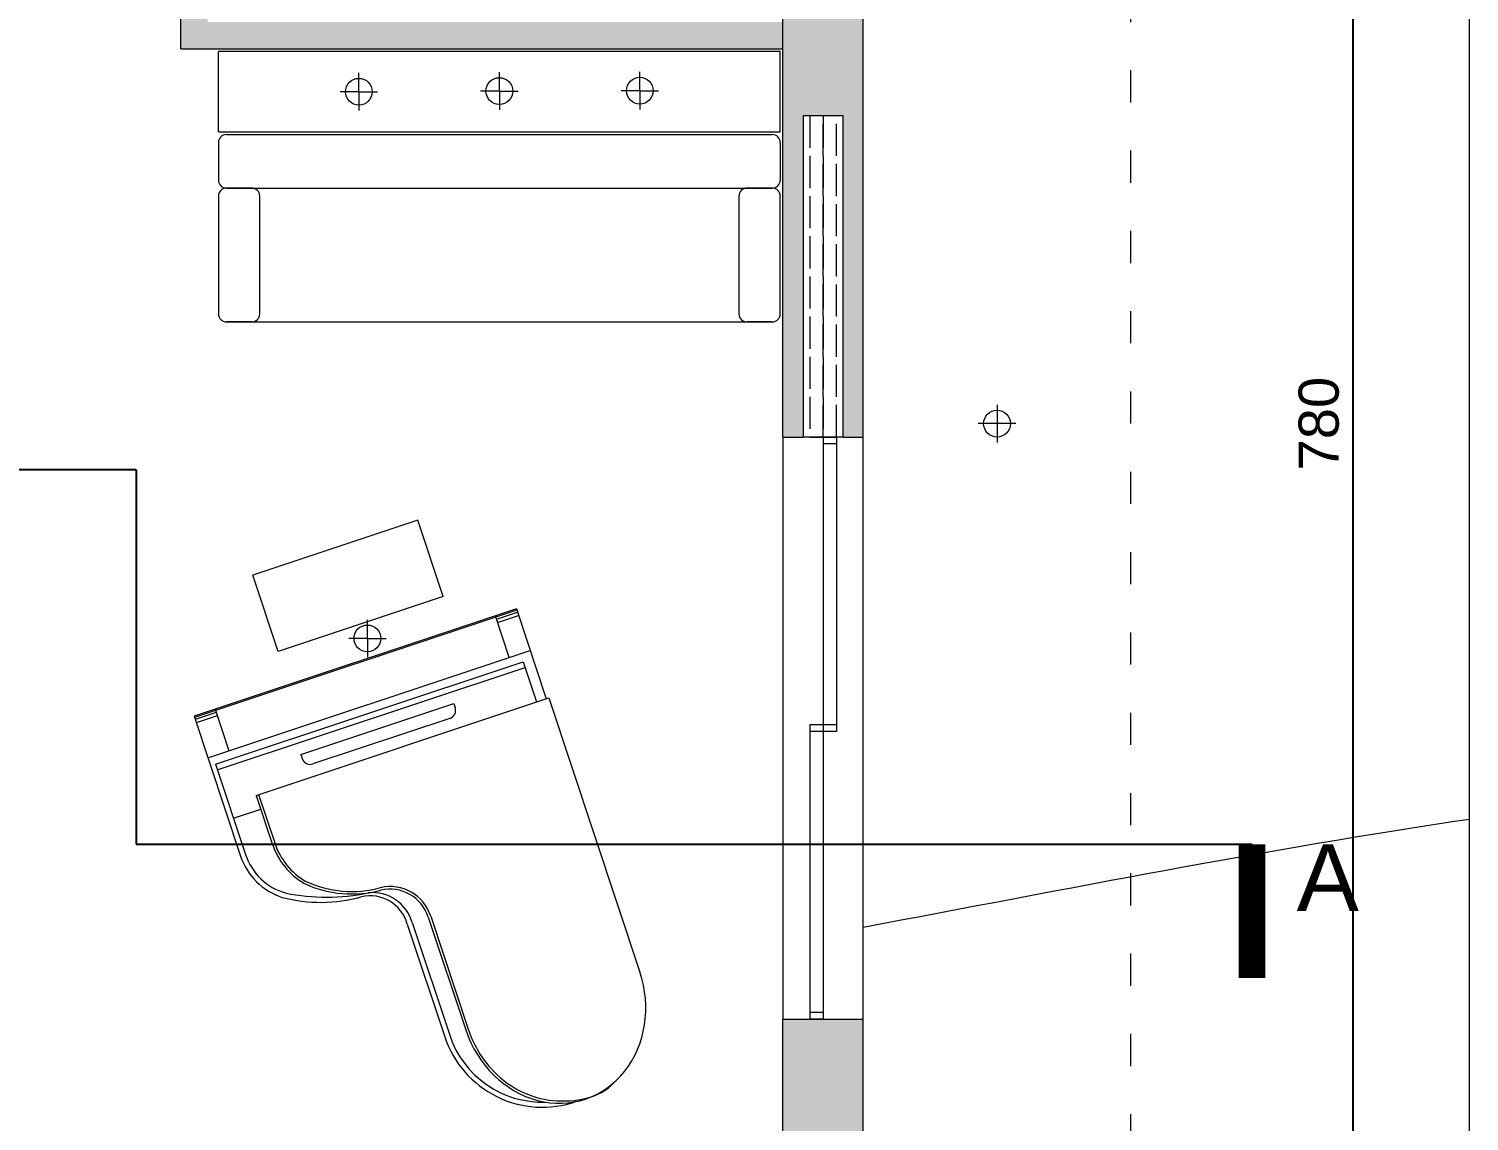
# Model space of a CAD drawing. Header units: millimetres. Extents: x 19901 to 59163, y 13732 to 30178.
# Drawn here: x 39128 to 39666, y 27889 to 28297 of the extents above; entities that cross this region are included whole.
import ezdxf

# ---------------------------------------------------------------- set-up
doc = ezdxf.new("R2010")
doc.units = ezdxf.units.MM
doc.linetypes.add('ACAD_ISO02W100', pattern=[15, 12, -3])
doc.linetypes.add('ACAD_ISO03W100', pattern=[30, 12, -18])
doc.layers.get('0').update_dxf_attribs({"lineweight": 18})
doc.layers.add('A-ANNO-SYMB', color=3, linetype='Continuous')
doc.layers.add('A-ANNO-TEXT', color=3, linetype='Continuous')
for name, color, linetype, lineweight in [('A-DOOR-FULL', 4, 'Continuous', 18), ('A-FURN', 8, 'Continuous', 13), ('CAMPITURA', 9, 'Continuous', 13), ('Curve di livello', 6, 'Continuous', 9), ('PROIEZIONI', 145, 'Continuous', 13), ('QUOTE', 252, 'Continuous', 13), ('Wall', 255, 'Continuous', 20)]:
    doc.layers.add(name, color=color, linetype=linetype, lineweight=lineweight)
doc.styles.get("Standard").update_dxf_attribs({"font": 'arial.ttf'})
doc.dimstyles.new('1-1', dxfattribs={"dimtxt": 15, "dimasz": 10, "dimexe": 10, "dimexo": 10, "dimgap": 5, "dimtad": 1, "dimdec": 0, "dimtxsty": 'Standard', "dimblk": 'ARCHTICK', "dimcen": 2.5, "dimdle": 10, "dimadec": 0, "dimazin": 0, "dimtfac": 1, "dimtdec": 0, "dimtmove": 0, "dimatfit": 3, "dimldrblk": 'ARCHTICK', "dimfxl": 1, "dimarcsym": 0})

# ---------------------------------------------------------------- blocks, each defined once
blk = doc.blocks.new('luce')
at = {"layer": 'PROIEZIONI'}
for q in [(4127.26, 2661.44), (4120.26, 2654.44), (4127.26, 2647.44), (4134.26, 2654.44)]:
    blk.add_line((4127.26, 2654.44), q, dxfattribs=at)
blk.add_circle((4127.26, 2654.44), 5, dxfattribs=at)
blk = doc.blocks.new('_ArchTick')
at = {"color": 0, "linetype": 'ByBlock', "const_width": 0.15}
blk.add_lwpolyline([(-0.5, -0.5), (0.5, 0.5)], dxfattribs=at)
blk = doc.blocks.new('*D6')
at = {"layer": 'Defpoints', "color": 0, "transparency": 16777216}
for p in [(39439.37, 28539.51), (39439.37, 27759.51), (39622.34, 27759.51)]:
    blk.add_point(p, dxfattribs=at)
at = {"layer": 'QUOTE', "color": 0, "lineweight": -2, "transparency": 16777216}
for p, q in [((39622.34, 28549.51), (39622.34, 27749.51)), ((39449.37, 28539.51), (39632.34, 28539.51)), ((39449.37, 27759.51), (39632.34, 27759.51))]:
    blk.add_line(p, q, dxfattribs=at)
at = {"layer": 'QUOTE', "color": 0, "lineweight": -2, "transparency": 16777216, "xscale": 10, "yscale": 10, "zscale": 10}
for p, rotation in [((39622.34, 28539.51), 90), ((39622.34, 27759.51), 270)]:
    blk.add_blockref('_ArchTick', p, dxfattribs=dict(at, rotation=rotation))
at = {"layer": 'QUOTE', "color": 0, "transparency": 16777216, "insert": (39609.68, 28149.51), "char_height": 15, "attachment_point": 5, "rotation": 90}
blk.add_mtext('780', dxfattribs=at)

msp = doc.modelspace()

# ---------------------------------------------------------------- hatches: boundary and pattern name
h = msp.add_hatch(color=9)
h.dxf.hatch_style = 1
h.paths.add_polyline_path([(39439.37, 28327.01), (39409.37, 28327.01), (39409.37, 28144.51), (39416.87, 28144.51), (39416.87, 28264.51), (39431.87, 28264.51), (39431.87, 28144.51), (39439.37, 28144.51)])
h.paths.add_polyline_path([(39409.37, 28299.51), (39389.56, 28299.51), (39389.56, 28299.51), (39361.56, 28299.51), (39315.87, 28299.51), (39315.87, 28299.51, -0.5627), (39315.87, 28299.51), (39315.87, 28299.51, 0.5627), (39315.87, 28299.51, 0.169339), (39315.87, 28299.51), (39194.37, 28299.51), (39194.37, 28339.68), (39184.37, 28339.68), (39184.37, 28289.51), (39409.37, 28289.51)])
h.paths.add_polyline_path([(39315.87, 28299.51), (39315.87, 28299.51), (39315.87, 28299.51), (39315.87, 28299.51)], flags=16)
h.paths.add_polyline_path([(39315.87, 28299.51), (39315.87, 28299.51, -1), (39315.87, 28299.51), (39315.87, 28299.51, -1), (39315.87, 28299.51), (39315.87, 28299.51, -1), (39315.87, 28299.51, -0.061381), (39315.87, 28299.51, -4.770452), (39315.87, 28299.51, -37.180161)], flags=16)
h.paths.add_polyline_path([(39315.87, 28299.51, -0.016081), (39315.87, 28299.51, -20.728405)], flags=17)
at = {"layer": 'CAMPITURA'}
h = msp.add_hatch(color=256, dxfattribs=at)
h.dxf.hatch_style = 1
h.paths.add_polyline_path([(38689.37, 27789.51), (38669.37, 27789.51), (38669.37, 27759.51), (38719.37, 27759.51), (38719.37, 27884.51), (38689.37, 27884.51)])
h.paths.add_polyline_path([(39089.37, 27759.51), (39119.37, 27759.51), (39119.37, 27789.51), (39119.37, 27884.51), (39089.37, 27884.51)])
h.paths.add_polyline_path([(39409.37, 27789.51), (39409.37, 27759.51), (39439.37, 27759.51), (39439.37, 27927.01), (39409.37, 27927.01)])

# ---------------------------------------------------------------- linework, layer by layer
msp.add_line((39665.82, 28856.17), (39665.83, 26849.81))
at = {"layer": 'A-ANNO-SYMB'}
for p, q in [((39167.61, 28132.28), (37744.7, 28132.28)), ((39167.61, 28132.28), (39167.61, 27992.37)), ((39167.61, 27992.37), (39584.7, 27992.37))]:
    msp.add_line(p, q, dxfattribs=at)
at = {"layer": 'A-ANNO-SYMB', "const_width": 10}
msp.add_lwpolyline([(39584.7, 27942.37), (39584.7, 27992.37)], dxfattribs=at)
at = {"layer": 'A-DOOR-FULL', "linetype": 'ACAD_ISO02W100'}
for p, q in [((39424.37, 28264.51), (39419.37, 28264.51)), ((39419.37, 28264.51), (39419.37, 28144.51)), ((39429.37, 28264.51), (39424.37, 28264.51)), ((39424.37, 28264.51), (39424.37, 28144.51)), ((39424.37, 28144.51), (39424.37, 28264.51)), ((39429.37, 28144.51), (39429.37, 28264.51)), ((39419.37, 28144.51), (39424.37, 28144.51)), ((39424.37, 28144.51), (39429.37, 28144.51))]:
    msp.add_line(p, q, dxfattribs=at)
at = {"layer": 'A-DOOR-FULL'}
for p, q in [((39424.37, 28144.51), (39424.37, 28034.51)), ((39429.37, 28144.51), (39424.37, 28144.51)), ((39429.37, 28144.51), (39429.37, 28034.51)), ((39429.37, 28142.01), (39424.37, 28142.01)), ((39419.37, 28037.01), (39419.37, 27927.01)), ((39429.37, 28037.01), (39419.37, 28037.01)), ((39429.37, 28034.51), (39419.37, 28034.51)), ((39424.37, 28034.51), (39424.37, 27927.01)), ((39424.37, 27929.51), (39419.37, 27929.51)), ((39424.37, 27927.01), (39419.37, 27927.01))]:
    msp.add_line(p, q, dxfattribs=at)
at = {"layer": 'A-FURN'}
for p, q in [((39198.37, 28258.51), (39198.37, 28288.51)), ((39408.37, 28288.51), (39198.37, 28288.51)), ((39408.37, 28258.51), (39408.37, 28288.51)), ((39198.37, 28258.51), (39408.37, 28258.51)), ((39201.37, 28258.51), (39210.37, 28258.51)), ((39201.37, 28257.51), (39405.37, 28257.51)), ((39198.37, 28254.51), (39198.37, 28240.51)), ((39408.37, 28254.51), (39408.37, 28240.51)), ((39201.37, 28237.51), (39405.37, 28237.51)), ((39210.81, 28237.51), (39201.37, 28237.51)), ((39211.2, 28237.51), (39201.75, 28237.51)), ((39405.37, 28237.51), (39395.93, 28237.51)), ((39198.37, 28234.51), (39198.37, 28190.51)), ((39198.37, 28234.48), (39198.37, 28190.51)), ((39213.81, 28190.51), (39213.81, 28234.51)), ((39392.93, 28234.48), (39392.93, 28190.51)), ((39408.37, 28190.51), (39408.37, 28234.51)), ((39201.37, 28187.51), (39405.37, 28187.51)), ((39210.81, 28187.51), (39201.37, 28187.51)), ((39405.37, 28187.51), (39395.93, 28187.51)), ((39272.86, 28113.42), (39211.19, 28092.9)), ((39282.33, 28084.96), (39272.86, 28113.42)), ((39220.66, 28064.43), (39211.19, 28092.9)), ((39282.33, 28084.96), (39220.66, 28064.43)), ((39309.74, 28080.27), (39189.29, 28040.18)), ((39309.88, 28079.83), (39189.44, 28039.75)), ((39302.3, 28076.5), (39310.13, 28079.1)), ((39309.74, 28080.27), (39320.91, 28046.71)), ((39307.06, 28062.17), (39301.91, 28077.66)), ((39302.74, 28075.16), (39310.57, 28077.77)), ((39194.45, 28024.69), (39314.89, 28064.78)), ((39197.26, 28022.28), (39312.28, 28060.56)), ((39197.96, 28020.17), (39312.98, 28058.46)), ((39312.28, 28060.56), (39317.29, 28045.51)), ((39212.5, 28010.63), (39321.81, 28047.01)), ((39321.81, 28047.01), (39355.88, 27944.63)), ((39197.51, 28041.62), (39189.68, 28039.02)), ((39197.12, 28042.79), (39202.28, 28027.3)), ((39229.17, 28025.88), (39286.38, 28044.92)), ((39286.38, 28044.92), (39286.88, 28043.42)), ((39189.29, 28040.18), (39206.68, 27987.94)), ((39197.95, 28040.29), (39190.12, 28037.68)), ((39284.87, 28039.4), (39233.68, 28022.37)), ((39229.17, 28025.88), (39229.67, 28024.37)), ((39197.26, 28022.28), (39208.48, 27988.54)), ((39212.5, 28010.63), (39218.52, 27992.57)), ((39213.41, 28010.93), (39219.42, 27992.87)), ((39203.97, 28002.11), (39214.21, 28005.51)), ((39268.98, 27962.54), (39283.01, 27920.38)), ((39270.79, 27963.14), (39284.82, 27920.98)), ((39276.81, 27965.14), (39290.84, 27922.99)), ((39277.71, 27965.44), (39291.74, 27923.29))]:
    msp.add_line(p, q, dxfattribs=at)
for centre, radius, start, end in [((39201.37, 28254.51), 3, 90, 180), ((39405.37, 28254.51), 3, 0, 90), ((39201.37, 28240.51), 3, 180, 270), ((39405.37, 28240.51), 3, 270, 0), ((39201.37, 28234.51), 3, 90, 180), ((39201.37, 28234.51), 3, 90, 180.5777), ((39210.81, 28234.51), 3, 0, 90), ((39395.93, 28234.51), 3, 90, 180.5777), ((39405.37, 28234.51), 3, 0, 90), ((39201.37, 28190.51), 3, 180, 270), ((39201.37, 28190.51), 3, 180, 270), ((39210.81, 28190.51), 3, 270, 0), ((39395.93, 28190.51), 3, 180, 270), ((39405.37, 28190.51), 3, 270, 0), ((39283.87, 28042.41), 3.17, 288.4078, 18.4078), ((39232.68, 28025.38), 3.17, 198.4078, 288.4078), ((39244.18, 28000.98), 26.06, 198.145, 239.7604), ((39229.7, 27995.62), 24.27, 198.4611, 252.1413), ((39229.6, 27995.56), 22.25, 198.3879, 254.1839), ((39244.18, 28000.98), 27.01, 198.145, 239.7604), ((39248.26, 28016.12), 42.34, 245.3175, 284.7663), ((39248.26, 28016.12), 41.39, 245.3175, 285.0278), ((39262.58, 27960.69), 15.86, 17.4224, 103.0738), ((39236.65, 28027.34), 56.68, 255.2952, 285.4599), ((39238.79, 28047.24), 74.67, 258.2103, 282.0232), ((39255.07, 27958.67), 14.44, 15.552, 103.2951), ((39255.92, 27958.81), 15.49, 16.2301, 95.8387), ((39262.52, 27960.58), 15, 17.6909, 103.3801), ((39319.45, 27932.51), 38.4, 198.4078, 289.0691), ((39319.45, 27932.51), 36.5, 198.4078, 271.8623)]:
    msp.add_arc(centre, radius, start, end, dxfattribs=at)
msp.add_ellipse((39323.36, 27933.81), major_axis=(12.2, -36.64), ratio=0.887455, start_param=4.712389, end_param=7.853982, dxfattribs=at)
msp.add_open_spline([(39291.74, 27923.29), (39293.52, 27917.95), (39296.37, 27912.98), (39306.25, 27901.78), (39314.84, 27897.32), (39331.77, 27895.99), (39340.57, 27897.13), (39346.49, 27903.55)], degree=3, knots=[4.712389, 4.712389, 4.712389, 4.712389, 5.158948, 5.158948, 5.924481, 5.924481, 6.666052, 6.666052, 6.666052, 6.666052], dxfattribs=at)
at = {"layer": 'Curve di livello'}
msp.add_open_spline([(39439.37, 27961.42), (39514.83, 27975.53), (39590.29, 27990.64), (39665.82, 28001.78)], degree=3, dxfattribs=at)
at = {"layer": 'PROIEZIONI', "linetype": 'ACAD_ISO03W100'}
msp.add_line((39539.37, 27759.51), (39539.37, 28539.51), dxfattribs=at)
at = {"layer": 'PROIEZIONI'}
for p, q in [((39489.37, 28156.51), (39489.37, 28142.51)), ((39496.37, 28149.51), (39482.37, 28149.51)), ((39409.37, 28144.51), (39409.37, 27927.01)), ((39431.87, 28144.51), (39416.87, 28144.51)), ((39439.37, 27927.01), (39439.37, 28144.51))]:
    msp.add_line(p, q, dxfattribs=at)
msp.add_circle((39489.37, 28149.51), 5, dxfattribs=at)
at = {"layer": 'Wall'}
for p, q in [((39184.37, 28289.51), (39184.37, 28339.68)), ((39409.37, 28144.51), (39409.37, 28327.01)), ((39439.37, 28144.51), (39439.37, 28327.01)), ((39184.37, 28289.51), (39409.37, 28289.51)), ((39431.87, 28264.51), (39416.87, 28264.51)), ((39416.87, 28264.51), (39416.87, 28144.51)), ((39431.87, 28144.51), (39431.87, 28264.51)), ((39409.37, 28144.51), (39416.87, 28144.51)), ((39431.87, 28144.51), (39439.37, 28144.51)), ((39409.37, 27789.51), (39409.37, 27927.01)), ((39409.37, 27927.01), (39439.37, 27927.01)), ((39439.37, 27759.51), (39439.37, 27927.01))]:
    msp.add_line(p, q, dxfattribs=at)

# ---------------------------------------------------------------- block references
at = {"layer": 'PROIEZIONI'}
for p in [(35123.61, 25619.07), (35176.11, 25619.32), (35228.61, 25619.45), (35126.8, 25414.82)]:
    msp.add_blockref('luce', p, dxfattribs=at)

# ---------------------------------------------------------------- texts
at = {"layer": 'A-ANNO-TEXT', "insert": (39601.33, 27992.37), "char_height": 25, "attachment_point": 1}
msp.add_mtext_dynamic_manual_height_columns('A', width=92.544, gutter_width=12.5, heights=[0], dxfattribs=at)

# ---------------------------------------------------------------- dimensions: what is measured, and where the dimension line sits
at = {"layer": 'QUOTE'}
dim = msp.add_linear_dim(base=(39622.34, 27759.51), p1=(39439.37, 28539.51), p2=(39439.37, 27759.51), angle=90, dimstyle='1-1', dxfattribs=at)
dim.commit()
dim.dimension.update_dxf_attribs({"geometry": '*D6', "text_midpoint": (39609.68, 28149.51)})

doc.saveas('drawing.dxf')
